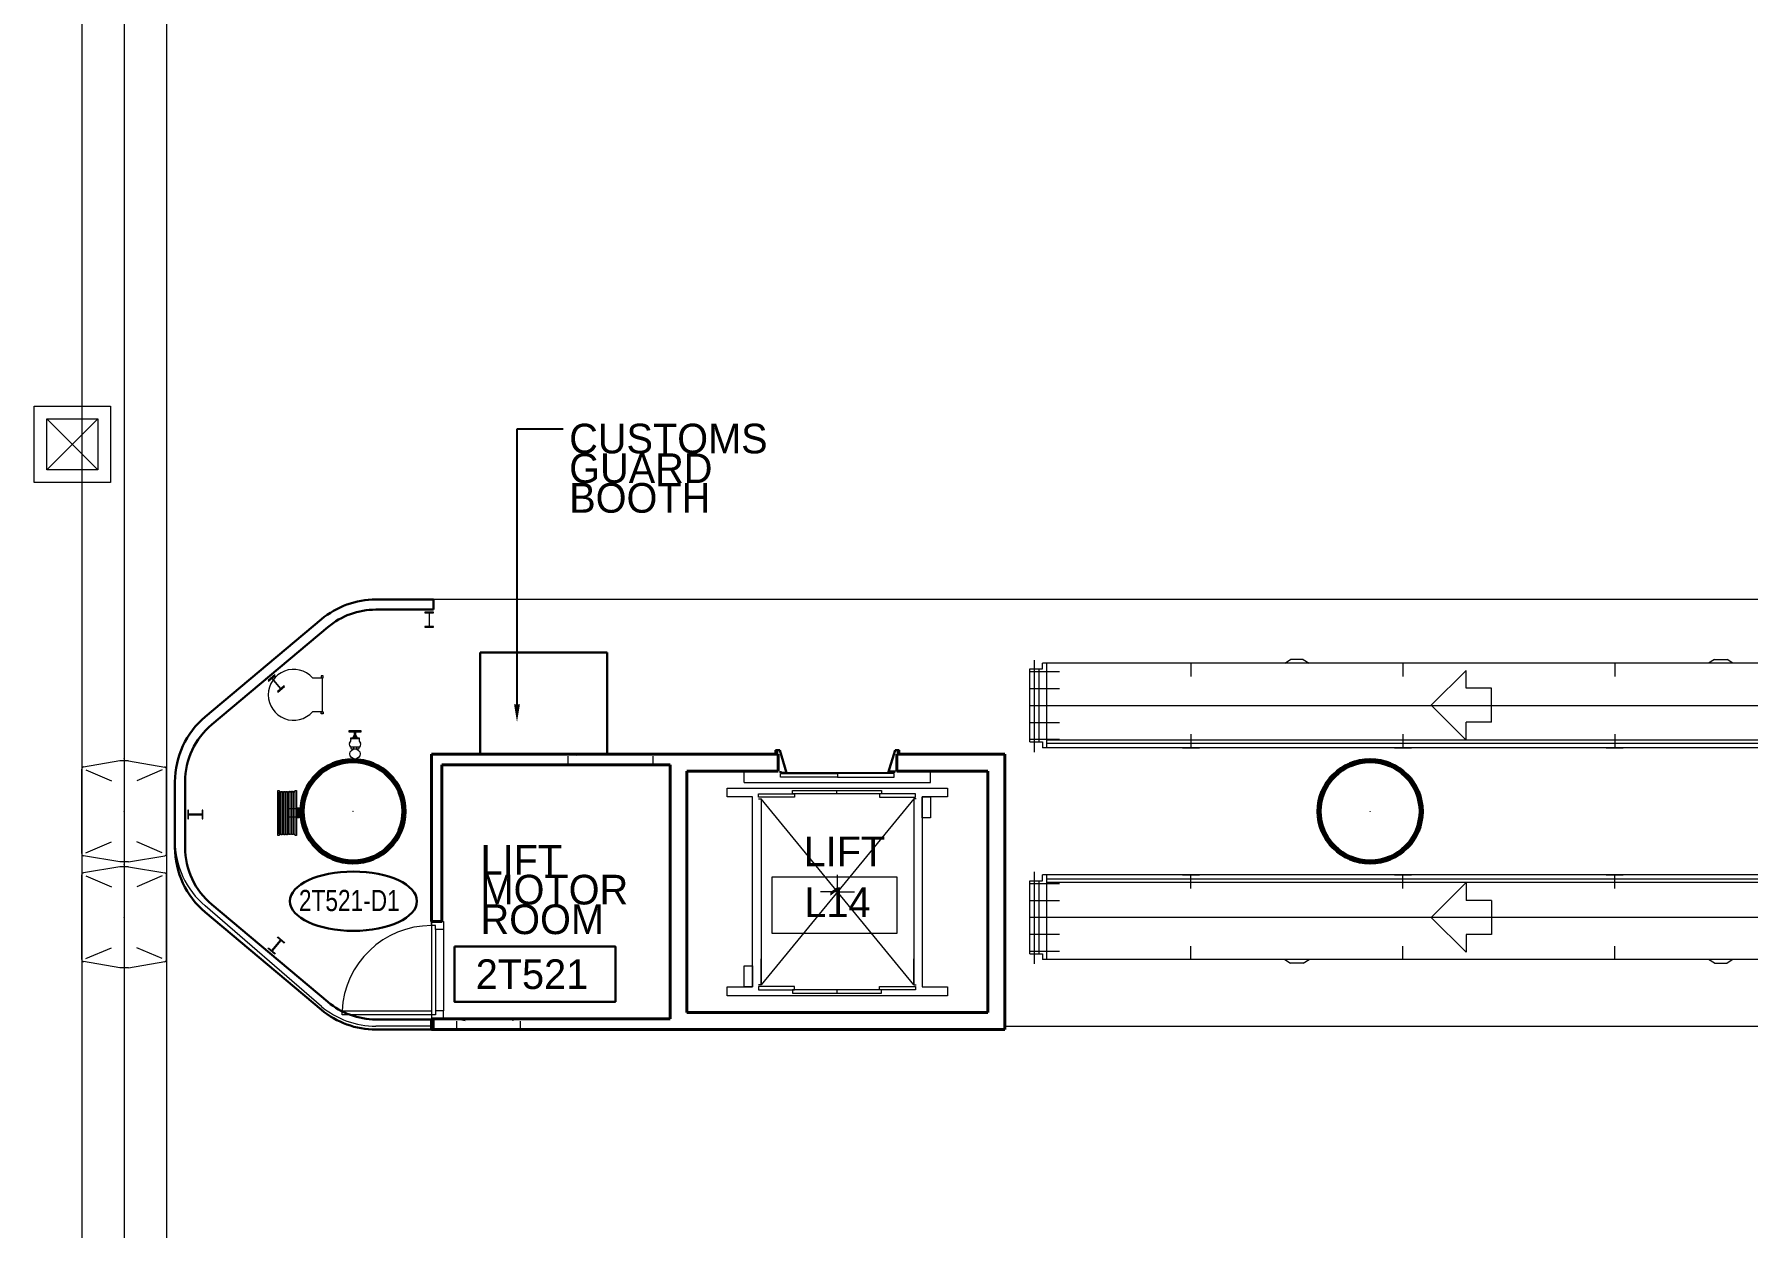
# Model space of a CAD drawing. Header units: metres. Extents: x 1807 to 3745, y 842 to 1968.
# Drawn here: x 3482.24 to 3502.45, y 1459.09 to 1473.17 of the extents above; entities that cross this region are included whole.
import ezdxf
from ezdxf import colors
from ezdxf.entities.mleader import LeaderData, LeaderLine
from ezdxf.enums import TextEntityAlignment as Align
from ezdxf.math import Vec2, Vec3

# ---------------------------------------------------------------- set-up
doc = ezdxf.new("R2010")
doc.units = ezdxf.units.M
doc.header["$MEASUREMENT"] = 0
doc.linetypes.add('DGN1', pattern=[7.299439, 0, -7.299439])
doc.layers.get('0').update_dxf_attribs({"lineweight": 0})
for name, color, linetype, lineweight in [('Level 1', 7, 'Continuous', 0), ('Level 31', 7, 'Continuous', 0), ('Level 33', 7, 'Continuous', 0), ('Primary Door', 7, 'Continuous', 0), ('TRIRIGA DOOR BOX', 7, 'Continuous', 0)]:
    doc.layers.add(name, color=color, linetype=linetype, lineweight=lineweight)
doc.styles.add('Style-CHAR_FAST_FONT', font='CHAR_FAST_FONT.shx', dxfattribs={"height": 0.2})

# ---------------------------------------------------------------- blocks, each defined once
blk = doc.blocks.new('AnonymusCell_230')
at = {"layer": 'Primary Door', "color": 7, "linetype": 'Continuous', "lineweight": 30}
blk.add_ellipse((0, 0), major_axis=(0.75, 0), ratio=0.466667, dxfattribs=at)
at = {"layer": 'Primary Door', "color": 7, "linetype": 'Continuous', "lineweight": 30, "style": 'Style-CHAR_FAST_FONT', "width": 0.799986}
blk.add_text('2T521-D1', height=0.25, dxfattribs=at).set_placement((-0.643, 0.133), align=Align.TOP_LEFT)
blk = doc.blocks.new('AnonymusCell_370')
at = {"layer": 'Level 33', "color": 7, "linetype": 'Continuous', "lineweight": 13, "extrusion": (0, 0, -1)}
blk.add_lwpolyline([(-0.738, 0.306), (0.738, 0.306), (0.738, -0.358), (-0.738, -0.358)], close=True, dxfattribs=at)
at = {"layer": 'Level 33', "color": 7, "linetype": 'Continuous', "lineweight": 13, "style": 'Style-CHAR_FAST_FONT'}
blk.add_text('L14', height=0.35, dxfattribs=at).set_placement((-0.356, 0.008), align=Align.MIDDLE_LEFT)

msp = doc.modelspace()

# ---------------------------------------------------------------- linework, layer by layer
at = {"layer": 'Level 1', "color": 7, "linetype": 'Continuous', "lineweight": 0}
for p, q in [((3482.8, 1576.091), (3482.8, 1451.2)), ((3483.8, 1576.091), (3483.8, 1451.2)), ((3482.24, 1468.78), (3483.14, 1468.78)), ((3482.24, 1467.88), (3482.24, 1468.78)), ((3483.14, 1468.78), (3483.14, 1467.88)), ((3482.39, 1468.63), (3482.99, 1468.03)), ((3482.99, 1468.63), (3482.39, 1468.03)), ((3483.14, 1467.88), (3482.24, 1467.88)), ((3511.63, 1466.5), (3486.27, 1466.5)), ((3485.627, 1466.266), (3484.257, 1465.116)), ((3511.854, 1465.75), (3494.136, 1465.75)), ((3494.136, 1465.68), (3494.136, 1465.75)), ((3495.886, 1465.75), (3495.886, 1465.59)), ((3496.992, 1465.75), (3497.061, 1465.79)), ((3497.211, 1465.79), (3497.061, 1465.79)), ((3497.211, 1465.79), (3497.28, 1465.75)), ((3498.386, 1465.75), (3498.386, 1465.59)), ((3500.886, 1465.75), (3500.886, 1465.59)), ((3502.061, 1465.79), (3501.992, 1465.75)), ((3502.061, 1465.79), (3502.211, 1465.79)), ((3502.28, 1465.75), (3502.211, 1465.79)), ((3493.986, 1464.82), (3493.986, 1465.68)), ((3493.986, 1465.68), (3494.136, 1465.68)), ((3493.986, 1465.65), (3494.336, 1465.65)), ((3499.131, 1465.662), (3498.72, 1465.252)), ((3499.131, 1465.452), (3499.131, 1465.662)), ((3493.986, 1465.45), (3494.336, 1465.45)), ((3499.431, 1465.452), (3499.131, 1465.452)), ((3499.431, 1465.052), (3499.431, 1465.452)), ((3499.13, 1464.842), (3498.72, 1465.252)), ((3485.956, 1464.934), (3485.956, 1464.954)), ((3485.956, 1464.954), (3486.091, 1464.954)), ((3486.091, 1464.954), (3486.091, 1464.934)), ((3493.986, 1465.05), (3494.336, 1465.05)), ((3499.131, 1464.842), (3499.131, 1465.052)), ((3499.431, 1465.052), (3499.131, 1465.052)), ((3486.091, 1464.934), (3485.956, 1464.934)), ((3485.976, 1464.857), (3485.976, 1464.867)), ((3485.976, 1464.867), (3486.071, 1464.867)), ((3486.071, 1464.857), (3485.976, 1464.857)), ((3485.976, 1464.757), (3485.976, 1464.742)), ((3485.985, 1464.739), (3485.985, 1464.723)), ((3486.001, 1464.867), (3486.001, 1464.876)), ((3486.046, 1464.867), (3486.001, 1464.867)), ((3486.005, 1464.757), (3486.005, 1464.742)), ((3486.016, 1464.899), (3486.012, 1464.899)), ((3486.013, 1464.879), (3486.013, 1464.867)), ((3486.016, 1464.899), (3486.016, 1464.934)), ((3486.016, 1464.934), (3486.031, 1464.934)), ((3486.031, 1464.899), (3486.016, 1464.899)), ((3486.031, 1464.934), (3486.031, 1464.899)), ((3486.036, 1464.899), (3486.031, 1464.899)), ((3486.034, 1464.879), (3486.034, 1464.867)), ((3486.042, 1464.757), (3486.042, 1464.742)), ((3486.046, 1464.879), (3486.046, 1464.867)), ((3486.062, 1464.723), (3486.062, 1464.739)), ((3486.07, 1464.742), (3486.071, 1464.742)), ((3486.071, 1464.867), (3486.071, 1464.857)), ((3486.071, 1464.742), (3486.071, 1464.757)), ((3493.986, 1464.85), (3494.336, 1464.85)), ((3493.986, 1464.82), (3494.136, 1464.82)), ((3494.136, 1464.82), (3494.136, 1464.75)), ((3511.854, 1464.75), (3494.136, 1464.75)), ((3508.476, 1464.84), (3494.186, 1464.84)), ((3494.186, 1464.8), (3494.186, 1464.84)), ((3507.886, 1464.8), (3494.186, 1464.8)), ((3495.786, 1464.75), (3495.986, 1464.75)), ((3495.886, 1464.91), (3495.886, 1464.75)), ((3498.286, 1464.75), (3498.486, 1464.75)), ((3498.386, 1464.91), (3498.386, 1464.75)), ((3500.786, 1464.75), (3500.986, 1464.75)), ((3500.886, 1464.91), (3500.886, 1464.75)), ((3483.25, 1464.595), (3482.821, 1464.523)), ((3483.35, 1464.595), (3483.25, 1464.595)), ((3483.299, 1464.624), (3483.301, 1464.626)), ((3483.301, 1464.624), (3483.299, 1464.626)), ((3483.35, 1464.595), (3483.779, 1464.523)), ((3482.8, 1463.501), (3482.8, 1464.499)), ((3482.85, 1464.488), (3483.15, 1464.361)), ((3483.75, 1464.488), (3483.45, 1464.361)), ((3483.8, 1463.501), (3483.8, 1464.499)), ((3483.8, 1463.501), (3483.8, 1464.499)), ((3483.9, 1464.35), (3483.9, 1463.575)), ((3483.9, 1463.575), (3483.9, 1464.35)), ((3490.615, 1464.34), (3490.615, 1464.475)), ((3490.615, 1464.34), (3492.815, 1464.34)), ((3491.045, 1464.405), (3491.045, 1464.445)), ((3491.045, 1464.445), (3491.715, 1464.445)), ((3491.715, 1464.405), (3491.045, 1464.405)), ((3492.315, 1464.455), (3491.115, 1464.455)), ((3492.385, 1464.445), (3491.715, 1464.445)), ((3491.715, 1464.445), (3491.715, 1464.405)), ((3491.715, 1464.445), (3491.715, 1464.405)), ((3491.715, 1464.405), (3492.385, 1464.405)), ((3492.385, 1464.405), (3492.385, 1464.445)), ((3492.815, 1464.34), (3492.815, 1464.475)), ((3485.13, 1463.736), (3485.13, 1464.226)), ((3485.149, 1463.736), (3485.149, 1464.226)), ((3485.167, 1463.736), (3485.167, 1464.226)), ((3485.186, 1463.736), (3485.186, 1464.226)), ((3485.204, 1463.736), (3485.204, 1464.226)), ((3485.223, 1463.736), (3485.223, 1464.226)), ((3485.241, 1463.739), (3485.241, 1464.226)), ((3485.241, 1463.739), (3485.241, 1464.226)), ((3485.26, 1463.736), (3485.26, 1464.226)), ((3485.278, 1463.736), (3485.278, 1464.226)), ((3485.297, 1463.736), (3485.297, 1464.226)), ((3485.316, 1463.736), (3485.316, 1464.226)), ((3490.415, 1464.275), (3493.015, 1464.275)), ((3490.415, 1464.172), (3490.415, 1464.275)), ((3490.715, 1464.172), (3490.415, 1464.172)), ((3490.715, 1461.928), (3490.715, 1464.172)), ((3490.785, 1464.167), (3490.785, 1464.207)), ((3490.785, 1464.207), (3491.21, 1464.207)), ((3491.21, 1464.167), (3490.785, 1464.167)), ((3490.786, 1464.147), (3490.815, 1464.147)), ((3492.615, 1464.147), (3490.815, 1461.953)), ((3492.615, 1461.953), (3490.815, 1464.147)), ((3490.815, 1464.147), (3490.815, 1461.953)), ((3491.185, 1464.247), (3492.235, 1464.247)), ((3491.185, 1464.207), (3491.185, 1464.247)), ((3492.235, 1464.207), (3491.185, 1464.207)), ((3491.21, 1464.207), (3491.21, 1464.167)), ((3491.71, 1464.207), (3491.71, 1464.247)), ((3492.21, 1464.207), (3492.21, 1464.167)), ((3492.635, 1464.207), (3492.21, 1464.207)), ((3492.21, 1464.167), (3492.635, 1464.167)), ((3492.235, 1464.247), (3492.235, 1464.207)), ((3492.644, 1464.147), (3492.615, 1464.147)), ((3492.615, 1464.147), (3492.615, 1461.953)), ((3492.635, 1464.167), (3492.635, 1464.207)), ((3493.015, 1464.172), (3492.715, 1464.172)), ((3492.715, 1464.172), (3492.715, 1461.928)), ((3492.715, 1463.922), (3492.715, 1464.172)), ((3492.715, 1464.172), (3492.815, 1464.172)), ((3492.815, 1464.172), (3492.815, 1463.922)), ((3493.015, 1464.275), (3493.015, 1464.172)), ((3483.299, 1463.999), (3483.301, 1464.001)), ((3483.301, 1463.999), (3483.299, 1464.001)), ((3485.999, 1463.999), (3486.001, 1464.001)), ((3485.999, 1464.001), (3486.001, 1463.999)), ((3497.999, 1463.999), (3498.001, 1464.001)), ((3497.999, 1464.001), (3498.001, 1463.999)), ((3492.815, 1463.922), (3492.715, 1463.922)), ((3482.85, 1463.512), (3483.15, 1463.639)), ((3483.75, 1463.512), (3483.45, 1463.639)), ((3483.25, 1463.405), (3482.821, 1463.477)), ((3483.25, 1463.345), (3482.821, 1463.273)), ((3483.35, 1463.405), (3483.25, 1463.405)), ((3483.35, 1463.345), (3483.25, 1463.345)), ((3483.299, 1463.374), (3483.301, 1463.376)), ((3483.301, 1463.374), (3483.299, 1463.376)), ((3483.35, 1463.405), (3483.779, 1463.477)), ((3483.35, 1463.345), (3483.779, 1463.273)), ((3482.8, 1462.251), (3482.8, 1463.249)), ((3482.85, 1463.238), (3483.15, 1463.111)), ((3483.75, 1463.238), (3483.45, 1463.111)), ((3483.8, 1462.251), (3483.8, 1463.249)), ((3483.8, 1462.251), (3483.8, 1463.249)), ((3491.715, 1463.05), (3491.715, 1463.25)), ((3493.986, 1462.32), (3493.986, 1463.18)), ((3493.986, 1463.18), (3494.136, 1463.18)), ((3493.986, 1463.15), (3494.336, 1463.15)), ((3511.854, 1463.25), (3494.136, 1463.25)), ((3494.136, 1463.18), (3494.136, 1463.25)), ((3507.886, 1463.2), (3494.186, 1463.2)), ((3494.186, 1463.16), (3494.186, 1463.2)), ((3508.476, 1463.16), (3494.186, 1463.16)), ((3495.786, 1463.25), (3495.986, 1463.25)), ((3495.886, 1463.09), (3495.886, 1463.25)), ((3498.286, 1463.25), (3498.486, 1463.25)), ((3498.386, 1463.09), (3498.386, 1463.25)), ((3499.13, 1463.158), (3498.72, 1462.748)), ((3499.131, 1463.158), (3499.131, 1462.948)), ((3500.786, 1463.25), (3500.986, 1463.25)), ((3500.886, 1463.09), (3500.886, 1463.25)), ((3491.715, 1463.05), (3491.515, 1463.05)), ((3491.715, 1462.85), (3491.715, 1463.05)), ((3491.715, 1463.05), (3491.915, 1463.05)), ((3493.986, 1462.95), (3494.336, 1462.95)), ((3499.431, 1462.948), (3499.131, 1462.948)), ((3499.431, 1462.948), (3499.431, 1462.548)), ((3483.299, 1462.749), (3483.301, 1462.751)), ((3483.301, 1462.749), (3483.299, 1462.751)), ((3485.627, 1461.699), (3484.257, 1462.884)), ((3499.131, 1462.338), (3498.72, 1462.748)), ((3486.925, 1462.7), (3486.925, 1461.598)), ((3486.925, 1462.7), (3487.069, 1462.7)), ((3486.925, 1462.652), (3486.925, 1462.7)), ((3486.925, 1462.652), (3486.925, 1462.7)), ((3486.925, 1462.7), (3487.069, 1462.7)), ((3486.973, 1462.652), (3486.925, 1462.652)), ((3486.973, 1462.652), (3486.925, 1462.652)), ((3486.973, 1462.604), (3486.973, 1462.652)), ((3486.973, 1462.604), (3486.973, 1462.652)), ((3486.973, 1462.604), (3486.973, 1461.646)), ((3487.069, 1462.604), (3486.973, 1462.604)), ((3487.069, 1462.604), (3486.973, 1462.604)), ((3487.069, 1462.7), (3487.069, 1462.604)), ((3487.069, 1462.7), (3487.069, 1462.604)), ((3487.069, 1462.604), (3487.069, 1461.646)), ((3493.986, 1462.55), (3494.336, 1462.55)), ((3499.131, 1462.548), (3499.131, 1462.338)), ((3499.431, 1462.548), (3499.131, 1462.548)), ((3482.85, 1462.262), (3483.15, 1462.389)), ((3483.75, 1462.262), (3483.45, 1462.389)), ((3493.986, 1462.35), (3494.336, 1462.35)), ((3493.986, 1462.32), (3494.136, 1462.32)), ((3494.136, 1462.32), (3494.136, 1462.25)), ((3495.886, 1462.25), (3495.886, 1462.41)), ((3498.386, 1462.25), (3498.386, 1462.41)), ((3500.886, 1462.25), (3500.886, 1462.41)), ((3483.25, 1462.155), (3482.821, 1462.227)), ((3483.35, 1462.155), (3483.25, 1462.155)), ((3483.35, 1462.155), (3483.779, 1462.227)), ((3490.615, 1462.178), (3490.715, 1462.178)), ((3490.615, 1461.928), (3490.615, 1462.178)), ((3490.715, 1462.218), (3490.715, 1462.26)), ((3490.715, 1462.178), (3490.715, 1461.928)), ((3490.815, 1461.953), (3490.815, 1462.26)), ((3492.615, 1461.953), (3492.615, 1462.26)), ((3511.854, 1462.25), (3494.136, 1462.25)), ((3496.992, 1462.25), (3497.061, 1462.21)), ((3497.211, 1462.21), (3497.061, 1462.21)), ((3497.211, 1462.21), (3497.28, 1462.25)), ((3502.061, 1462.21), (3501.992, 1462.25)), ((3502.061, 1462.21), (3502.211, 1462.21)), ((3502.28, 1462.25), (3502.211, 1462.21)), ((3490.415, 1461.825), (3490.415, 1461.928)), ((3490.415, 1461.928), (3490.715, 1461.928)), ((3490.715, 1461.928), (3490.615, 1461.928)), ((3491.21, 1461.933), (3490.785, 1461.933)), ((3490.785, 1461.933), (3490.785, 1461.893)), ((3490.815, 1461.953), (3490.786, 1461.953)), ((3491.21, 1461.893), (3491.21, 1461.933)), ((3492.21, 1461.893), (3492.21, 1461.933)), ((3492.21, 1461.933), (3492.635, 1461.933)), ((3492.615, 1461.953), (3492.644, 1461.953)), ((3492.635, 1461.933), (3492.635, 1461.893)), ((3492.715, 1461.928), (3493.015, 1461.928)), ((3493.015, 1461.928), (3493.015, 1461.825)), ((3493.015, 1461.825), (3490.415, 1461.825)), ((3490.785, 1461.893), (3491.21, 1461.893)), ((3492.235, 1461.893), (3491.185, 1461.893)), ((3491.185, 1461.893), (3491.185, 1461.853)), ((3491.185, 1461.853), (3492.235, 1461.853)), ((3491.71, 1461.893), (3491.71, 1461.853)), ((3492.635, 1461.893), (3492.21, 1461.893)), ((3492.235, 1461.853), (3492.235, 1461.893)), ((3485.871, 1461.598), (3485.871, 1461.646)), ((3485.871, 1461.646), (3486.925, 1461.646)), ((3486.925, 1461.598), (3485.871, 1461.598)), ((3486.925, 1461.646), (3486.925, 1461.598)), ((3486.973, 1461.598), (3486.925, 1461.598)), ((3486.925, 1461.598), (3486.925, 1461.55)), ((3486.973, 1461.598), (3486.925, 1461.598)), ((3486.925, 1461.598), (3486.925, 1461.55)), ((3486.925, 1461.55), (3487.069, 1461.55)), ((3486.925, 1461.55), (3487.069, 1461.55)), ((3487.069, 1461.646), (3486.973, 1461.646)), ((3486.973, 1461.646), (3486.973, 1461.598)), ((3487.069, 1461.646), (3486.973, 1461.646)), ((3486.973, 1461.646), (3486.973, 1461.598)), ((3487.069, 1461.55), (3487.069, 1461.646)), ((3487.069, 1461.55), (3487.069, 1461.646)), ((3486.915, 1461.465), (3486.27, 1461.465)), ((3486.915, 1461.425), (3493.69, 1461.425)), ((3493.69, 1461.425), (3493.69, 1461.465)), ((3493.69, 1461.465), (3511.63, 1461.465))]:
    msp.add_line(p, q, dxfattribs=at)
at = {"layer": 'Level 1', "color": 7, "linetype": 'Continuous', "lineweight": 0, "ltscale": 4}
for p, q in [((3483.3, 1576.091), (3483.3, 1451.2)), ((3494.041, 1464.7), (3494.041, 1465.785)), ((3494.186, 1464.75), (3494.186, 1465.75)), ((3494.096, 1464.82), (3494.096, 1465.68)), ((3493.986, 1465.25), (3512.72, 1465.25)), ((3494.041, 1462.2), (3494.041, 1463.285)), ((3494.096, 1462.32), (3494.096, 1463.18)), ((3494.186, 1462.25), (3494.186, 1463.25)), ((3493.986, 1462.75), (3512.72, 1462.75))]:
    msp.add_line(p, q, dxfattribs=at)
at = {"layer": 'Level 1', "color": 7, "linetype": 'Continuous', "lineweight": 13}
for p, q in [((3482.39, 1468.63), (3482.99, 1468.63)), ((3482.39, 1468.03), (3482.39, 1468.63)), ((3482.99, 1468.63), (3482.99, 1468.03)), ((3482.99, 1468.03), (3482.39, 1468.03)), ((3486.95, 1466.35), (3486.849, 1466.35)), ((3486.849, 1466.35), (3486.849, 1466.342)), ((3486.849, 1466.342), (3486.89, 1466.342)), ((3486.89, 1466.18), (3486.849, 1466.18)), ((3486.849, 1466.18), (3486.849, 1466.172)), ((3486.849, 1466.172), (3486.95, 1466.172)), ((3486.897, 1466.334), (3486.897, 1466.188)), ((3486.902, 1466.188), (3486.902, 1466.334)), ((3486.909, 1466.342), (3486.95, 1466.342)), ((3486.95, 1466.18), (3486.909, 1466.18)), ((3486.95, 1466.342), (3486.95, 1466.35)), ((3486.95, 1466.172), (3486.95, 1466.18)), ((3485.077, 1465.609), (3485, 1465.543)), ((3485, 1465.543), (3485.005, 1465.537)), ((3485.005, 1465.537), (3485.036, 1465.564)), ((3485.047, 1465.563), (3485.141, 1465.45)), ((3485.145, 1465.453), (3485.05, 1465.566)), ((3485.051, 1465.576), (3485.083, 1465.603)), ((3485.083, 1465.603), (3485.077, 1465.609)), ((3485.524, 1465.575), (3485.637, 1465.575)), ((3485.65, 1465.6), (3485.625, 1465.6)), ((3485.625, 1465.6), (3485.625, 1465.575)), ((3485.625, 1465.575), (3485.65, 1465.575)), ((3485.637, 1465.575), (3485.637, 1465.175)), ((3485.65, 1465.575), (3485.65, 1465.6)), ((3485.14, 1465.439), (3485.109, 1465.413)), ((3485.109, 1465.413), (3485.114, 1465.407)), ((3485.114, 1465.407), (3485.192, 1465.472)), ((3485.187, 1465.479), (3485.155, 1465.452)), ((3485.192, 1465.472), (3485.187, 1465.479)), ((3485.637, 1465.175), (3485.524, 1465.175)), ((3485.625, 1465.15), (3485.625, 1465.175)), ((3485.625, 1465.175), (3485.65, 1465.175)), ((3485.65, 1465.15), (3485.625, 1465.15)), ((3485.65, 1465.175), (3485.65, 1465.15)), ((3485.114, 1463.716), (3485.114, 1464.246)), ((3485.114, 1464.246), (3485.129, 1464.246)), ((3485.129, 1464.246), (3485.129, 1463.716)), ((3485.319, 1463.716), (3485.319, 1464.246)), ((3485.319, 1464.246), (3485.333, 1464.246)), ((3485.333, 1464.246), (3485.333, 1463.716)), ((3484.05, 1464.013), (3484.05, 1463.912)), ((3484.058, 1464.013), (3484.05, 1464.013)), ((3484.058, 1463.972), (3484.058, 1464.013)), ((3484.058, 1463.912), (3484.058, 1463.953)), ((3484.212, 1463.965), (3484.066, 1463.965)), ((3484.066, 1463.96), (3484.212, 1463.96)), ((3484.228, 1464.013), (3484.22, 1464.013)), ((3484.22, 1464.013), (3484.22, 1463.972)), ((3484.22, 1463.953), (3484.22, 1463.912)), ((3484.228, 1463.912), (3484.228, 1464.013)), ((3484.05, 1463.912), (3484.058, 1463.912)), ((3484.22, 1463.912), (3484.228, 1463.912)), ((3485.129, 1463.716), (3485.114, 1463.716)), ((3485.333, 1463.716), (3485.319, 1463.716)), ((3485.109, 1462.512), (3485.114, 1462.518)), ((3485.14, 1462.486), (3485.109, 1462.512)), ((3485.114, 1462.518), (3485.192, 1462.453)), ((3485, 1462.382), (3485.005, 1462.388)), ((3485.077, 1462.316), (3485, 1462.382)), ((3485.005, 1462.388), (3485.036, 1462.361)), ((3485.047, 1462.362), (3485.141, 1462.475)), ((3485.145, 1462.472), (3485.05, 1462.359)), ((3485.051, 1462.349), (3485.083, 1462.322)), ((3485.083, 1462.322), (3485.077, 1462.316)), ((3485.187, 1462.446), (3485.155, 1462.473)), ((3485.192, 1462.453), (3485.187, 1462.446))]:
    msp.add_line(p, q, dxfattribs=at)
at = {"layer": 'Level 1', "color": 7, "linetype": 'Continuous', "lineweight": 30}
for p, q in [((3486.27, 1466.5), (3486.95, 1466.5)), ((3486.95, 1466.38), (3486.27, 1466.38)), ((3486.95, 1466.5), (3486.95, 1466.38)), ((3484.257, 1465.116), (3485.627, 1466.266)), ((3485.704, 1466.174), (3484.334, 1465.024)), ((3489, 1465.875), (3487.5, 1465.875)), ((3487.5, 1465.875), (3487.5, 1464.675)), ((3489, 1464.675), (3489, 1465.875)), ((3487.5, 1464.675), (3489, 1464.675)), ((3491.035, 1464.72), (3490.985, 1464.72)), ((3490.985, 1464.72), (3490.985, 1464.695)), ((3490.985, 1464.695), (3491.015, 1464.695)), ((3491.115, 1464.455), (3491.035, 1464.72)), ((3492.315, 1464.455), (3492.395, 1464.72)), ((3492.395, 1464.72), (3492.445, 1464.72)), ((3492.445, 1464.695), (3492.415, 1464.695)), ((3492.445, 1464.72), (3492.445, 1464.695)), ((3483.9, 1463.575), (3483.9, 1464.35)), ((3484.02, 1464.35), (3484.02, 1463.575)), ((3491.045, 1464.475), (3491.045, 1464.455)), ((3491.045, 1464.455), (3491.115, 1464.455)), ((3492.385, 1464.455), (3492.315, 1464.455)), ((3492.385, 1464.475), (3492.385, 1464.455)), ((3485.34, 1463.93), (3485.34, 1464.032)), ((3485.34, 1464.032), (3485.369, 1464.032)), ((3485.369, 1463.93), (3485.34, 1463.93)), ((3485.369, 1464.032), (3485.369, 1463.93)), ((3485.627, 1461.659), (3484.257, 1462.809)), ((3484.334, 1462.901), (3485.704, 1461.751)), ((3486.27, 1461.545), (3486.95, 1461.545)), ((3486.95, 1461.545), (3486.95, 1461.425)), ((3486.95, 1461.425), (3486.27, 1461.425))]:
    msp.add_line(p, q, dxfattribs=at)
at = {"layer": 'Level 1', "color": 7, "linetype": 'Continuous', "lineweight": 40}
for p, q in [((3486.925, 1462.7), (3486.925, 1464.675)), ((3486.925, 1464.675), (3491.015, 1464.675)), ((3489.74, 1464.55), (3487.05, 1464.55)), ((3487.05, 1464.55), (3487.05, 1462.7)), ((3489.74, 1461.55), (3489.74, 1464.55)), ((3491.015, 1464.675), (3491.015, 1464.475)), ((3492.415, 1464.475), (3492.415, 1464.675)), ((3492.415, 1464.675), (3493.69, 1464.675)), ((3493.69, 1464.675), (3493.69, 1461.425)), ((3491.015, 1464.475), (3489.94, 1464.475)), ((3489.94, 1464.475), (3489.94, 1461.625)), ((3493.49, 1464.475), (3492.415, 1464.475)), ((3493.49, 1461.625), (3493.49, 1464.475)), ((3487.05, 1462.7), (3486.925, 1462.7)), ((3486.925, 1461.425), (3486.925, 1461.55)), ((3486.925, 1461.55), (3489.74, 1461.55)), ((3489.94, 1461.625), (3493.49, 1461.625)), ((3493.69, 1461.425), (3486.925, 1461.425))]:
    msp.add_line(p, q, dxfattribs=at)
at = {"layer": 'Level 1', "color": 7, "linetype": 'DGN1', "lineweight": 13}
for p, q in [((3488.54, 1464.55), (3488.54, 1464.675)), ((3488.54, 1464.675), (3489.54, 1464.55)), ((3489.54, 1464.675), (3488.54, 1464.55)), ((3489.54, 1464.55), (3489.54, 1464.675)), ((3487.225, 1461.425), (3487.225, 1461.55)), ((3487.225, 1461.55), (3487.975, 1461.425)), ((3487.975, 1461.55), (3487.225, 1461.425)), ((3487.975, 1461.425), (3487.975, 1461.55))]:
    msp.add_line(p, q, dxfattribs=at)
at = {"layer": 'Level 1', "color": 7, "linetype": 'DGN1', "lineweight": 0}
for p, q in [((3492.415, 1464.475), (3491.015, 1464.475)), ((3485.339, 1464.029), (3485.132, 1464.029)), ((3485.339, 1463.933), (3485.132, 1463.933))]:
    msp.add_line(p, q, dxfattribs=at)
at = {"layer": 'Level 1', "color": 7, "linetype": 'Continuous', "lineweight": 13}
msp.add_circle((3486.024, 1464.677), 0.06, dxfattribs=at)
at = {"layer": 'Level 1', "color": 7, "linetype": 'Continuous', "lineweight": 70}
for centre in [(3486, 1464), (3498, 1464)]:
    msp.add_circle(centre, 0.6, dxfattribs=at)
at = {"layer": 'Level 1', "color": 7, "linetype": 'Continuous', "lineweight": 0}
for centre, radius, start, end in [((3486.27, 1465.5), 1, 90, 130.0105), ((3484.9, 1464.35), 1, 130.0101, 180), ((3484.9, 1464.35), 1, 130.0101, 180), ((3485.99, 1464.788), 0.0339, 151.1573, 246.7573), ((3485.897, 1464.853), 0.0799, 322.5986, 2.7841), ((3485.991, 1464.719), 0.04, 68.767, 111.233), ((3485.991, 1464.779), 0.04, 248.767, 291.233), ((3486.007, 1464.877), 0.00618, 13.8756, 193.8756), ((3485.992, 1464.898), 0.0205, 309.866, 0.7387), ((3486.024, 1464.689), 0.0701, 74.7036, 105.2964), ((3486.024, 1464.809), 0.0701, 254.7036, 285.2964), ((3486.024, 1464.871), 0.0127, 34.4192, 145.5808), ((3486.04, 1464.877), 0.00618, 13.8756, 166.1244), ((3486.056, 1464.898), 0.0205, 179.2613, 230.134), ((3486.057, 1464.719), 0.04, 68.767, 111.233), ((3486.057, 1464.779), 0.04, 248.767, 291.233), ((3486.151, 1464.853), 0.0799, 177.2159, 217.4014), ((3486.058, 1464.788), 0.0339, 293.2427, 28.8427), ((3482.825, 1464.499), 0.025, 99.4622, 180), ((3483.775, 1464.499), 0.025, 0, 80.5378), ((3484.9, 1463.65), 1, 180, 229.9894), ((3482.825, 1463.501), 0.025, 180, 260.5376), ((3483.775, 1463.501), 0.025, 279.4624, 0), ((3482.825, 1463.249), 0.025, 99.4622, 180), ((3483.775, 1463.249), 0.025, 0, 80.5378), ((3486.925, 1461.598), 1.054, 90, 177.3974), ((3482.825, 1462.251), 0.025, 180, 260.5376), ((3483.775, 1462.251), 0.025, 279.4624, 0), ((3486.27, 1462.465), 1, 229.9894, 270)]:
    msp.add_arc(centre, radius, start, end, dxfattribs=at)
at = {"layer": 'Level 1', "color": 7, "linetype": 'Continuous', "lineweight": 30}
for centre, radius, start, end in [((3486.27, 1465.5), 1, 90.0009, 130.0096), ((3486.27, 1465.5), 0.88, 90.0009, 130.0096), ((3484.9, 1464.35), 1, 130.0099, 180.0011), ((3484.9, 1464.35), 0.88, 130.0099, 180.0011), ((3484.9, 1463.575), 1, 180.0008, 229.9895), ((3484.9, 1463.575), 0.88, 180.0008, 229.9895), ((3486.27, 1462.425), 0.88, 229.9904, 269.9997), ((3486.27, 1462.425), 1, 229.9904, 269.9997)]:
    msp.add_arc(centre, radius, start, end, dxfattribs=at)
at = {"layer": 'Level 1', "color": 7, "linetype": 'Continuous', "lineweight": 13}
for centre, radius, start, end in [((3486.89, 1466.334), 0.0076, 0, 90), ((3486.89, 1466.188), 0.0076, 270, 0), ((3486.909, 1466.334), 0.0076, 90, 180), ((3486.909, 1466.188), 0.0076, 180, 270), ((3485.3, 1465.375), 0.3, 41.8109, 318.1903), ((3485.041, 1465.558), 0.0076, 40, 130), ((3485.056, 1465.571), 0.0076, 130, 220), ((3485.135, 1465.445), 0.0076, 310, 40), ((3485.15, 1465.458), 0.0076, 220, 310), ((3484.066, 1463.972), 0.0076, 180, 270), ((3484.066, 1463.953), 0.0076, 90, 180), ((3484.212, 1463.972), 0.0076, 270, 0), ((3484.212, 1463.953), 0.0076, 0, 90), ((3485.041, 1462.367), 0.0076, 230, 320), ((3485.056, 1462.354), 0.0076, 140, 230), ((3485.135, 1462.48), 0.0076, 320, 50), ((3485.15, 1462.467), 0.0076, 50, 140)]:
    msp.add_arc(centre, radius, start, end, dxfattribs=at)
at = {"layer": 'Level 1', "color": 7, "linetype": 'Continuous', "lineweight": 0, "extrusion": (0, 0, -1)}
for centre, major_axis, ratio in [((3485.139, 1464.219), (0, -0.017), 0.578813), ((3485.158, 1464.219), (0, -0.017), 0.578813), ((3485.176, 1464.219), (0, -0.017), 0.578813), ((3485.195, 1464.219), (0, -0.017), 0.578813), ((3485.213, 1464.219), (0, -0.017), 0.578813), ((3485.232, 1464.219), (0, -0.017), 0.578813), ((3485.251, 1463.743), (0, 0.017), 0.578812), ((3485.269, 1463.743), (0, 0.017), 0.578812), ((3485.288, 1463.743), (0, 0.017), 0.578812), ((3485.306, 1463.743), (0, 0.017), 0.578812)]:
    msp.add_ellipse(centre, major_axis=major_axis, ratio=ratio, start_param=1.981756, end_param=4.478097, dxfattribs=at)
at = {"layer": 'Level 1', "color": 7, "linetype": 'Continuous', "lineweight": 0}
for centre, major_axis, ratio in [((3485.251, 1464.219), (0, 0.017), 0.578813), ((3485.269, 1464.219), (0, 0.017), 0.578813), ((3485.288, 1464.219), (0, 0.017), 0.578813), ((3485.306, 1464.219), (0, 0.017), 0.578813), ((3485.139, 1463.743), (0, -0.017), 0.578812), ((3485.158, 1463.743), (0, -0.017), 0.578812), ((3485.176, 1463.743), (0, -0.017), 0.578812), ((3485.195, 1463.743), (0, -0.017), 0.578812), ((3485.213, 1463.743), (0, -0.017), 0.578812), ((3485.232, 1463.743), (0, -0.017), 0.578812)]:
    msp.add_ellipse(centre, major_axis=major_axis, ratio=ratio, start_param=5.123349, end_param=7.619689, dxfattribs=at)
at = {"layer": 'TRIRIGA DOOR BOX', "color": 251, "linetype": 'Continuous', "lineweight": 30, "true_color": 0x555555}
msp.add_lwpolyline([(3487.197, 1462.404), (3489.097, 1462.404), (3489.097, 1461.754), (3487.197, 1461.754)], close=True, dxfattribs=at)

# ---------------------------------------------------------------- block references
at = {"color": 7, "linetype": 'Continuous', "lineweight": 0}
for name, p in [('AnonymusCell_230', (3486.005, 1462.94)), ('AnonymusCell_370', (3491.681, 1462.919))]:
    msp.add_blockref(name, p, dxfattribs=at)

# ---------------------------------------------------------------- texts
at = {"layer": 'Level 31', "color": 7, "linetype": 'Continuous', "lineweight": 30, "style": 'Style-CHAR_FAST_FONT'}
msp.add_text('LIFT', height=0.35, dxfattribs=at).set_placement((3491.316, 1463.528), align=Align.MIDDLE_LEFT)
at = {"layer": 'Level 31', "color": 7, "linetype": 'Continuous', "lineweight": 30, "char_height": 0.35, "attachment_point": 4, "line_spacing_factor": 0.6, "style": 'Style-CHAR_FAST_FONT'}
for s, insert, width in [('CUSTOMS\\PGUARD\\PBOOTH\\P', (3488.551, 1468.046), 2.54949), ('LIFT\\PMOTOR\\PROOM\\P', (3487.505, 1463.074), 1.78555)]:
    msp.add_mtext(s, dxfattribs=dict(at, insert=insert, width=width))
at = {"layer": 'Level 33', "color": 7, "linetype": 'Continuous', "lineweight": 30, "style": 'Style-CHAR_FAST_FONT'}
msp.add_text('2T521', height=0.35, dxfattribs=at).set_placement((3487.448, 1462.079), align=Align.MIDDLE_LEFT)

# ---------------------------------------------------------------- leaders
at = {"layer": 'Level 31', "color": 7, "linetype": 'Continuous', "lineweight": 13}
ml = msp.add_multileader_mtext('Standard', dxfattribs=at)
ml.set_content('')
ml.set_leader_properties()
ml.build(insert=Vec2(0, 0))
ml.multileader.update_dxf_attribs({"text_left_attachment_type": 2, "text_right_attachment_type": 2, "text_top_attachment_type": 2, "text_bottom_attachment_type": 2, "dogleg_length": 0, "arrow_head_size": 0.21})
ctx = ml.context
ctx.base_point, ctx.char_height, ctx.arrow_head_size, ctx.landing_gap_size, ctx.plane_origin = Vec3(2951.646, 1502.061), 0.2, 0.21, 0, Vec3(2951.1, 1498.6)
ctx.left_attachment, ctx.right_attachment, ctx.top_attachment, ctx.bottom_attachment = 2, 2, 2, 2
notes = []
notes.append((ctx, [(0, (1, 1, 0), (3488.481, 1468.514), (1, 0), 0, [(0, [(3487.935, 1465.052), (3487.935, 1468.514)], 0, [])])]))
ctx.mtext, ml.multileader.dxf.content_type = None, 0
for ctx, leaders in notes:
    for number, flags, end, landing, length, lines in leaders:
        leader = LeaderData()
        leader.index, (leader.has_last_leader_line, leader.has_dogleg_vector, leader.attachment_direction) = number, flags
        leader.last_leader_point, leader.dogleg_vector, leader.dogleg_length = Vec3(end), Vec3(landing), length
        for number, points, colour, breaks in lines:
            line = LeaderLine()
            line.index, line.vertices, line.color, line.breaks = number, Vec3.list(points), colors.encode_raw_color(colour), breaks
            leader.lines.append(line)
        ctx.leaders.append(leader)

doc.saveas('drawing.dxf')
